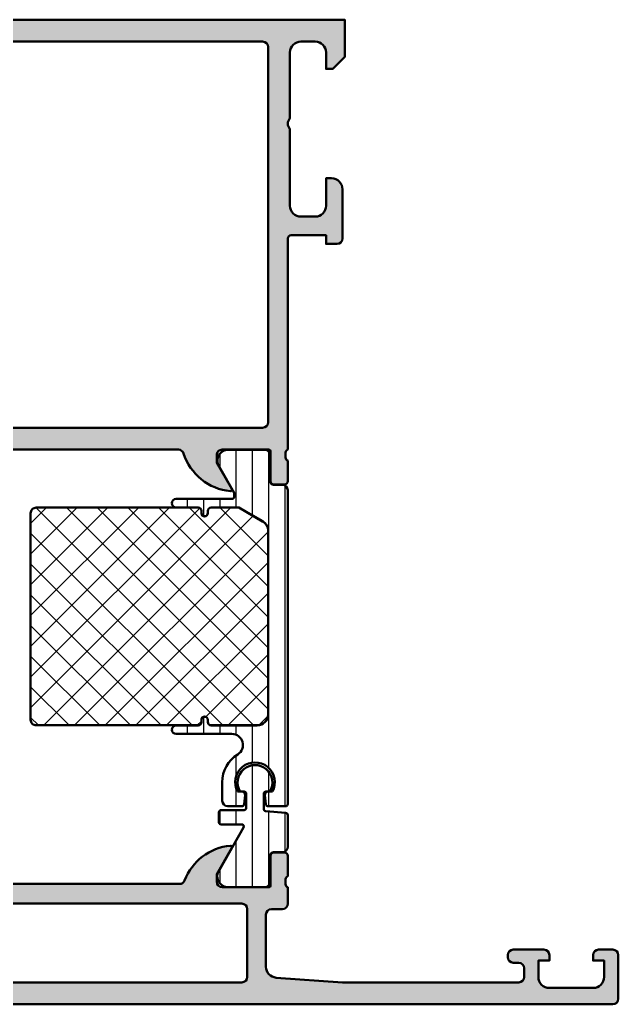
# Model space of a CAD drawing. Extents: x -25 to 78, y 0 to 90.
# Drawn here: x 23.3 to 78, y 0 to 90 of the extents above; entities that cross this region are included whole.
import ezdxf

# ---------------------------------------------------------------- set-up
doc = ezdxf.new("R2010")
doc.units = 0
for name, color, linetype, lineweight in [('0S-Alu contour', 7, 'Continuous', 50), ('0S-Alu hatch', 252, 'Continuous', 25), ('0S-Plastic contour', 254, 'Continuous', 50), ('0S-Plastic hatch', 253, 'Continuous', 25), ('0S-PT contour', 91, 'Continuous', 50), ('0S-PT hatch', 103, 'Continuous', 25)]:
    doc.layers.add(name, color=color, linetype=linetype, lineweight=lineweight)
pattern_1 = [(90, (0, 0), (-1.4859, 0), [])]

# ---------------------------------------------------------------- blocks, each defined once
blk = doc.blocks.new('284173__9B330F07_7492_4CFC_B1E2_F77902ED2504___CAA723C9_DB02_4C46_8A7D_2B7DDA96BD72_')
at = {"layer": '0S-Plastic hatch'}
h = blk.add_hatch(dxfattribs=at)
h.set_pattern_fill('ANSI31', color=256, scale=0.4680000000000001, angle=45, style=0)
h.set_pattern_definition(pattern_1)
edge = h.paths.add_edge_path()
edge.add_line((47.79999999999994, 17.2925027513375), (47.79999999999994, 14.40999710558556))
edge.add_ellipse((47.29999999999995, 14.40999710558556), major_axis=(-0.4999999999999929, 0), ratio=1, start_angle=90.00000746561699, end_angle=180, ccw=False)
edge.add_line((47.30000006514975, 13.90999710558557), (46.48966863044657, 13.9099969999997))
edge.add_arc((46.48966866953645, 13.60999699999971), 0.299999999999998, 90.00000746561778, 180.0079247372927)
edge.add_line((46.18966867240602, 13.60995550617241), (46.19000061706392, 11.20999861701067))
edge.add_ellipse((45.6900046396253, 11.20999597743831), major_axis=(-0.499995977445583, 0), ratio=1, start_angle=89.99999825987311, end_angle=180.0003024757487, ccw=False)
edge.add_line((45.69000462443995, 10.70999999999273), (42.21346050190047, 10.71000010558556))
edge.add_ellipse((42.35577115089183, 11.69981818030841), major_axis=(-0.9999960709244804, 0), ratio=1, start_angle=-32.727016099840796, end_angle=81.81839194809982, ccw=False)
edge.add_line((41.51451850190048, 12.24045310558557), (43.76098871630721, 16.15036743468039))
edge.add_arc((43.58757429815561, 16.25000397204064), 0.1999999999999935, 330.1201598161723, 450.000000000002)
edge.add_line((43.5875742981556, 16.45000397204064), (41.70000915527373, 16.45000397204064))
edge.add_ellipse((41.70042670123105, 16.65042607985341), major_axis=(-0.2004225427558987, 0), ratio=1, start_angle=0.11718043726227734, end_angle=89.88063399413869, ccw=False)
edge.add_line((41.50000457763666, 16.65001617907147), (41.50000457763666, 17.5500100755563))
edge.add_ellipse((41.70040574710876, 17.54962112809776), major_axis=(-0.2004015469149592, 0), ratio=1, start_angle=270.11338761319985, end_angle=359.88879795510456, ccw=False)
edge.add_line((41.70000915527516, 17.75002228258751), (43.80000762939484, 17.75002228258752))
edge.add_arc((43.7996424129591, 17.95038447571358), 0.2003625259806083, 270.1044375531909, 359.8911908903211)
edge.add_line((44.00000457763666, 17.95000397203345), (44.00000457763666, 19.25002418993616))
edge.add_arc((43.79960340816454, 19.24963524247763), 0.2004015469149877, 0.1112020448954639, 89.88661238628418)
edge.add_line((43.79999999999994, 19.45003639696741), (43.4450042724609, 19.4500363969674))
edge.add_ellipse((44.80000381469722, 20.28088955142358), major_axis=(-1.589446672188279, 0), ratio=1, start_angle=148.4843750062555, end_angle=31.515624993744723, ccw=False)
edge.add_line((46.15500335693353, 19.45003639696741), (45.80000762939576, 19.4500363969674))
edge.add_arc((45.8004070419534, 19.2496324218617), 0.2004043731273285, 90.11419246312146, 179.8879931054816)
edge.add_line((45.60000305175776, 19.25002418993565), (45.60000305175775, 17.85002838609976))
edge.add_arc((45.80040425744562, 17.8504173545013), 0.2004015831713055, 180.1112080124933, 269.8844207674503)
edge.add_line((45.79999999999991, 17.6500161790719), (47.6000030517578, 17.49251495836876))
edge.add_ellipse((47.59959598875195, 17.29211097759328), major_axis=(-0.2004043941907276, 0), ratio=1, start_angle=180.112008503885, end_angle=269.8836202750806, ccw=False)
at = {"layer": '0S-Plastic contour', "color": 7}
for points in [[(43.79999999999994, 19.45003639696741), (43.4450042724609, 19.4500363969674)], [(44.00000457763666, 17.95000397203345), (44.00000457763666, 19.25002418993616)], [(45.60000305175776, 19.25002418993565), (45.60000305175775, 17.85002838609976)], [(46.15500335693353, 19.45003639696741), (45.80000762939576, 19.4500363969674)], [(41.50000457763666, 16.65001617907147), (41.50000457763666, 17.5500100755563)], [(41.70000915527516, 17.75002228258751), (43.80000762939484, 17.75002228258752)], [(45.79999999999991, 17.6500161790719), (47.6000030517578, 17.49251495836876)], [(47.79999999999994, 17.2925027513375), (47.79999999999994, 14.40999710558556)], [(43.5875742981556, 16.45000397204064), (41.70000915527373, 16.45000397204064)], [(41.51451850190048, 12.24045310558557), (43.76098871630721, 16.15036743468039)], [(46.18966867240602, 13.60995550617241), (46.19000061706392, 11.20999861701067)], [(47.30000006514975, 13.90999710558557), (46.48966863044657, 13.9099969999997)], [(45.69000462443995, 10.70999999999273), (42.21346050190047, 10.71000010558556)]]:
    blk.add_lwpolyline(points, dxfattribs=at)
at = {"layer": '0S-Plastic contour', "color": 7, "extrusion": (0, 0, -1)}
for centre, radius, start, end in [((-44.80000381469722, 20.28088955142358), 1.589446672188279, 328.4843750062553, 211.5156249937445), ((-41.70040574710876, 17.54962112809776), 0.2004015469149592, 0.1112020448954639, 89.88661238680017), ((-47.59959598875195, 17.29211097759328), 0.2004043941907276, 90.11637972491937, 179.887991496115), ((-41.70042670123105, 16.65042607985341), 0.2004225427558987, 270.1193660058613, 359.8828195627377), ((-47.29999999999995, 14.40999710558556), 0.4999999999999929, 180, 269.999992534383), ((-42.35577115089183, 11.69981818030841), 0.9999960709244804, 278.1816080519002, 32.72701609984075), ((-45.6900046396253, 11.20999597743831), 0.499995977445583, 179.9996975242513, 270.0000017401269)]:
    blk.add_arc(centre, radius, start, end, dxfattribs=at)
at = {"layer": '0S-Plastic contour', "color": 7}
for centre, radius, start, end in [((43.79960340816454, 19.24963524247763), 0.2004015469149877, 0.1112020448954639, 89.88661238628418), ((45.8004070419534, 19.2496324218617), 0.2004043731273285, 90.11419246312146, 179.8879931054816), ((43.7996424129591, 17.95038447571358), 0.2003625259806083, 270.1044375531909, 359.8911908903211), ((45.80040425744562, 17.8504173545013), 0.2004015831713055, 180.1112080124933, 269.8844207674503), ((43.58757429815561, 16.25000397204064), 0.1999999999999935, 330.1201598161723, 90.00000000000205), ((46.48966866953645, 13.60999699999971), 0.299999999999998, 90.00000746561778, 180.0079247372927)]:
    blk.add_arc(centre, radius, start, end, dxfattribs=at)
blk = doc.blocks.new('284173__86C3572D_6ACA_4B55_A363_6A14E404DD5A___06D20EFA_C07A_4F88_986D_29010AA1E408_')
at = {"layer": '0S-Plastic hatch'}
h = blk.add_hatch(dxfattribs=at)
h.set_pattern_fill('ANSI31', color=256, scale=0.4680000000000001, angle=45, style=0)
h.set_pattern_definition(pattern_1)
edge = h.paths.add_edge_path()
edge.add_line((47.78999998507146, 46.99000310449058), (47.79000610351874, 18.30004734254788))
edge.add_ellipse((47.60000610351872, 18.3000473020283), major_axis=(-0.1900000000000305, 0), ratio=1, start_angle=90, end_angle=180.0000122241783, ccw=False)
edge.add_line((47.60000610351872, 18.11004730202827), (45.97399073203744, 18.11004730202826))
edge.add_ellipse((45.97399073203742, 18.30004730202848), major_axis=(-0.1900000000002251, 0), ratio=1, start_angle=5.000156552661679, end_angle=90.00000000000432, ccw=False)
edge.add_line((45.78471378464723, 18.2834871937337), (45.71110971013391, 19.12475914023122))
edge.add_ellipse((46.00000610351865, 19.15003509499692), major_axis=(-0.2900000000000478, 0), ratio=1, start_angle=-89.99999999998312, end_angle=5.000156552662702, ccw=False)
edge.add_line((46.00000610351856, 19.44003509499696), (46.39258612430714, 19.44003509499708))
edge.add_arc((44.79994680596792, 20.30003509597376), 1.80999999999997, 331.63165647676, 568.36834352324)
edge.add_line((43.20730748762871, 19.44003509499708), (43.60000610351875, 19.44003509499702))
edge.add_ellipse((43.60000610351871, 19.15003509499695), major_axis=(-0.2900000000000702, 0), ratio=1, start_angle=174.9998434473528, end_angle=269.999999999993, ccw=False)
edge.add_line((43.88890249690349, 19.12475914023133), (43.81529842239, 18.28348719373349))
edge.add_ellipse((43.62602147500004, 18.30004730202828), major_axis=(-0.1899999999999886, 0), ratio=1, start_angle=90, end_angle=174.9998434473278, ccw=False)
edge.add_line((43.62602147500004, 18.11004730202829), (42.30000610351561, 18.11004730202828))
edge.add_ellipse((42.3000061035156, 18.60004730202844), major_axis=(-0.4900000000001619, 0), ratio=1, start_angle=0.0019986047810789387, end_angle=90.0000000000008, ccw=False)
edge.add_line((41.81000610381356, 18.60003020973385), (41.80994680778689, 20.29993080131216))
edge.add_ellipse((44.79994680596007, 20.30003509597828), major_axis=(-2.989999999992141, 0), ratio=1, start_angle=-58.21166935647409, end_angle=0.0019985431425766365, ccw=False)
edge.add_arc((42.69281605382139, 23.70003509499714), 1.009999999999953, 301.7883306436115, 449.9999999999992)
edge.add_line((42.69281605382141, 24.7100350949971), (37.6000091552734, 24.7100350949971))
edge.add_ellipse((37.6000091552734, 25.10002899148151), major_axis=(-0.3899938964844125, 0), ratio=1, start_angle=-90, end_angle=90, ccw=False)
edge.add_line((37.6000091552734, 25.49002288796592), (39.60001220703098, 25.49002288796583))
edge.add_arc((39.60001220703099, 25.80002288796601), 0.3100000000001799, 269.9999999999987, 360)
edge.add_line((39.91001220703117, 25.80002288796601), (39.91001220703119, 26.00002288796583))
edge.add_ellipse((40.20000762939447, 26.00002288796583), major_axis=(-0.2899954223632832, 0), ratio=1, start_angle=180, end_angle=360, ccw=False)
edge.add_line((40.49000305175775, 26.00002288796583), (40.49000305175775, 25.80002288796595))
edge.add_arc((40.80000305175775, 25.80002288796594), 0.3100000000000023, 180, 269.9999999999973)
edge.add_line((40.80000305175774, 25.49002288796594), (45.00000498066095, 25.49002288796572))
edge.add_arc((45.00000498066099, 26.5000228879658), 1.010000000000083, 269.9999999999972, 360.0000430542398)
edge.add_line((46.01000498066079, 26.50002364691843), (46.00999237079425, 43.27920799999862))
edge.add_arc((44.99991743033604, 43.27920724089821), 1.010074940458488, 4.30627041987e-05, 60.00506637501608)
edge.add_line((45.50487754883831, 44.15400245354195), (43.32889972118407, 45.41004730202833))
edge.add_line((43.32889972118407, 45.41004730202833), (40.80000305175789, 45.41004730202845))
edge.add_arc((40.80000305175788, 45.10004730202832), 0.3100000000001302, 89.99999999999739, 180)
edge.add_line((40.49000305175775, 45.10004730202832), (40.49000305175776, 44.90004730202845))
edge.add_ellipse((40.20000762939448, 44.90004730202843), major_axis=(-0.2899954223632832, 0), ratio=1, start_angle=0, end_angle=180, ccw=False)
edge.add_line((39.9100122070312, 44.90004730202842), (39.91001220703119, 45.10004730202823))
edge.add_arc((39.6000122070312, 45.10004730202823), 0.3099999999999881, 0, 89.99999999999606)
edge.add_line((39.60001220703122, 45.41004730202822), (37.60000915527335, 45.41004730202833))
edge.add_ellipse((37.60000915527337, 45.80004119851269), major_axis=(-0.3899938964843628, 0), ratio=1, start_angle=-90.0000000000021, end_angle=89.9999999999979, ccw=False)
edge.add_line((37.60000915527339, 46.19003509499705), (42.69999694824213, 46.19003509499708))
edge.add_arc((42.69999694824213, 46.40003509499706), 0.2099999999999795, 270, 360)
edge.add_line((42.90999694824211, 46.40003509499706), (42.90999694824213, 46.76250710081645))
edge.add_line((42.90999694824213, 46.76250710081645), (41.52305944591093, 49.16475365105038))
edge.add_ellipse((42.35577115089184, 49.70018192526987), major_axis=(-0.9899960709244691, 0), ratio=1, start_angle=-81.7771036411026, end_angle=32.74075698837851, ccw=False)
edge.add_line((42.21417750381578, 50.67999999999273), (45.69000463962505, 50.67999999999969))
edge.add_ellipse((45.69000463962505, 50.19000402255412), major_axis=(-0.4899959774455738, 0), ratio=1, start_angle=179.9920751942274, end_angle=269.9999999999992, ccw=False)
edge.add_line((46.18000061238363, 50.18993624927358), (46.17966866963184, 47.79004587697786))
edge.add_arc((46.48966866668182, 47.79000300000792), 0.310000000015195, 179.9920752599478, 269.9999999971923)
edge.add_line((46.48966866666663, 47.48000299999272), (47.29999998507147, 47.48000299999271))
edge.add_ellipse((47.29999998507147, 46.99000299999272), major_axis=(-0.490000000000002, 0), ratio=1, start_angle=180.0000121943268, end_angle=270, ccw=False)
at = {"layer": '0S-Plastic contour', "color": 7}
for points in [[(42.21417750381578, 50.67999999999273), (45.69000463962505, 50.67999999999969)], [(46.18000061238363, 50.18993624927358), (46.17966866963184, 47.79004587697786)], [(42.90999694824211, 46.40003509499706), (42.90999694824213, 46.76250710081645), (41.52305944591093, 49.16475365105038)], [(46.48966866666663, 47.48000299999272), (47.29999998507147, 47.48000299999271)], [(47.78999998507146, 46.99000310449058), (47.79000610351874, 18.30004734254788)], [(37.60000915527339, 46.19003509499705), (42.69999694824213, 46.19003509499708)], [(39.60001220703122, 45.41004730202822), (37.60000915527335, 45.41004730202833)], [(39.9100122070312, 44.90004730202842), (39.91001220703119, 45.10004730202823)], [(40.49000305175775, 45.10004730202832), (40.49000305175776, 44.90004730202845)], [(45.50487754883831, 44.15400245354195), (43.32889972118407, 45.41004730202833), (40.80000305175789, 45.41004730202845)], [(46.01000498066079, 26.50002364691843), (46.00999237079425, 43.27920799999862)], [(37.6000091552734, 25.49002288796592), (39.60001220703098, 25.49002288796583)], [(39.91001220703117, 25.80002288796601), (39.91001220703119, 26.00002288796583)], [(40.49000305175775, 26.00002288796583), (40.49000305175775, 25.80002288796595)], [(40.80000305175774, 25.49002288796594), (45.00000498066095, 25.49002288796572)], [(42.69281605382141, 24.7100350949971), (37.6000091552734, 24.7100350949971)], [(41.81000610381356, 18.60003020973385), (41.80994680778689, 20.29993080131216)], [(43.20730748762871, 19.44003509499708), (43.60000610351875, 19.44003509499702)], [(43.88890249690349, 19.12475914023133), (43.81529842239, 18.28348719373349)], [(45.78471378464723, 18.2834871937337), (45.71110971013391, 19.12475914023122)], [(46.00000610351856, 19.44003509499696), (46.39258612430714, 19.44003509499708)], [(43.62602147500004, 18.11004730202829), (42.30000610351561, 18.11004730202828)], [(47.60000610351872, 18.11004730202827), (45.97399073203744, 18.11004730202826)]]:
    blk.add_lwpolyline(points, dxfattribs=at)
at = {"layer": '0S-Plastic contour', "color": 7, "extrusion": (0, 0, -1)}
for centre, radius, start, end in [((-42.35577115089184, 49.70018192526987), 0.9899960709244693, 327.2592430116215, 81.7771036411027), ((-45.69000463962505, 50.19000402255412), 0.4899959774455738, 90.00000000000082, 180.0079248057727), ((-47.29999998507147, 46.99000299999272), 0.490000000000002, 90, 179.9999878056732), ((-37.60000915527337, 45.80004119851269), 0.3899938964843628, 270.0000000000021, 90.00000000000207), ((-40.20000762939448, 44.90004730202843), 0.2899954223632832, 180, 0), ((-40.20000762939447, 26.00002288796583), 0.2899954223632832, 0, 180), ((-37.6000091552734, 25.10002899148151), 0.3899938964844125, 270, 90), ((-44.79994680596007, 20.30003509597828), 2.989999999992141, 359.9980014568574, 58.21166935647415), ((-43.60000610351871, 19.15003509499695), 0.2900000000000702, 90.000000000007, 185.0001565526472), ((-46.00000610351865, 19.15003509499692), 0.2900000000000478, 354.9998434473373, 89.99999999998316), ((-42.3000061035156, 18.60004730202844), 0.4900000000001619, 269.9999999999992, 359.9980013952189), ((-43.62602147500004, 18.30004730202828), 0.1899999999999886, 185.0001565526723, 270), ((-45.97399073203742, 18.30004730202848), 0.1900000000002251, 269.9999999999957, 354.9998434473383), ((-47.60000610351872, 18.3000473020283), 0.1900000000000305, 179.9999877758217, 270)]:
    blk.add_arc(centre, radius, start, end, dxfattribs=at)
at = {"layer": '0S-Plastic contour', "color": 7}
for centre, radius, start, end in [((46.48966866668182, 47.79000300000792), 0.310000000015195, 179.9920752599478, 269.9999999971923), ((42.69999694824213, 46.40003509499706), 0.2099999999999795, 270, 0), ((39.6000122070312, 45.10004730202823), 0.3099999999999881, 0, 89.99999999999606), ((40.80000305175788, 45.10004730202832), 0.3100000000001302, 89.99999999999739, 180), ((44.99991743033604, 43.27920724089821), 1.010074940458488, 4.30627041987e-05, 60.00506637501608), ((45.00000498066099, 26.5000228879658), 1.010000000000083, 269.9999999999972, 4.3054239785e-05), ((39.60001220703099, 25.80002288796601), 0.3100000000001799, 269.9999999999987, 0), ((40.80000305175775, 25.80002288796594), 0.3100000000000023, 180, 269.9999999999973), ((42.69281605382139, 23.70003509499714), 1.009999999999953, 301.7883306436115, 89.9999999999992), ((44.79994680596792, 20.30003509597376), 1.80999999999997, 331.63165647676, 208.36834352324)]:
    blk.add_arc(centre, radius, start, end, dxfattribs=at)
blk = doc.blocks.new('439400__21BD9A2E_CFB2_43DC_9EB6_DF78D86039D3_')
at = {"layer": '0S-PT hatch'}
h = blk.add_hatch(dxfattribs=at)
h.set_pattern_fill('ANSI37', color=256, scale=0.625, angle=90, style=0)
h.set_pattern_definition([(135, (0, 0), (-1.403165018917055, -1.403165018917055), []), (225, (0, 0), (1.403165018917055, -1.403165018917055), [])])
edge = h.paths.add_edge_path()
edge.add_line((24.30001373236641, 44.90002398408535), (24.30001373236628, 26.00004620592361))
edge.add_arc((24.80003705086764, 26.00004620592361), 0.5000233185013557, 180, 270.0000000000008)
edge.add_line((24.80003705086764, 25.50002288742225), (39.60001220703123, 25.50002288796606))
edge.add_arc((39.60001220703123, 25.80002288796602), 0.2999999999999545, 270, 360)
edge.add_line((39.90001220703119, 25.80002288796602), (39.90001220703119, 26.00002288796603))
edge.add_ellipse((40.20000762939441, 26.00002288796608), major_axis=(-0.2999954223632244, 0), ratio=1, start_angle=180, end_angle=360, ccw=False)
edge.add_line((40.50000305175763, 26.00002288796612), (40.50000305175775, 25.80002288796583))
edge.add_arc((40.8000030517578, 25.800022887966), 0.300000000000054, 180, 270)
edge.add_line((40.8000030517578, 25.50002288796595), (45.00000498066109, 25.50002288796595))
edge.add_arc((45.00000498066109, 26.50002288796594), 0.9999999999999928, 270, 360.0000619442053)
edge.add_line((46.0000049806605, 26.50002396909628), (45.99999237079415, 43.27920799248372))
edge.add_arc((44.99991743033624, 43.27920724089852), 1.000074940458196, 4.30627041987e-05, 60.00506637501754)
edge.add_line((45.49987831464019, 44.14534175741341), (43.32622070312494, 45.40004730202844))
edge.add_line((43.32622070312494, 45.40004730202844), (40.80000305175782, 45.40004730202844))
edge.add_arc((40.80000305175782, 45.10004730202838), 0.3000000000000682, 90, 180)
edge.add_line((40.50000305175775, 45.10004730202838), (40.50000305175775, 44.90004730202844))
edge.add_ellipse((40.20000762939441, 44.90004730202844), major_axis=(-0.2999954223633381, 0), ratio=1, start_angle=0, end_angle=180, ccw=False)
edge.add_line((39.90001220703108, 44.90004730202844), (39.90001220703108, 45.10004730202846))
edge.add_arc((39.6000122070311, 45.10004730202846), 0.2999999999999758, 0, 89.99999999789388)
edge.add_line((39.60001220704213, 45.40004730202844), (24.80003705086771, 45.40004730257225))
edge.add_arc((24.8000370508677, 44.90002398407095), 0.5000233185012988, 89.9999999999992, 180)
at = {"layer": '0S-PT contour', "color": 7}
for points in [[(39.60001220704213, 45.40004730202844), (24.80003705086771, 45.40004730257225)], [(39.90001220703108, 44.90004730202844), (39.90001220703108, 45.10004730202846)], [(40.50000305175775, 45.10004730202838), (40.50000305175775, 44.90004730202844)], [(45.49987831464019, 44.14534175741341), (43.32622070312494, 45.40004730202844), (40.80000305175782, 45.40004730202844)], [(24.30001373236641, 44.90002398408535), (24.30001373236628, 26.00004620592361)], [(46.0000049806605, 26.50002396909628), (45.99999237079415, 43.27920799248372)], [(24.80003705086764, 25.50002288742225), (39.60001220703123, 25.50002288796606)], [(39.90001220703119, 25.80002288796602), (39.90001220703119, 26.00002288796603)], [(40.50000305175763, 26.00002288796612), (40.50000305175775, 25.80002288796583)], [(40.8000030517578, 25.50002288796595), (45.00000498066109, 25.50002288796595)]]:
    blk.add_lwpolyline(points, dxfattribs=at)
for centre, radius, start, end in [((24.8000370508677, 44.90002398407095), 0.5000233185012988, 89.9999999999992, 180), ((39.6000122070311, 45.10004730202846), 0.2999999999999758, 0, 89.99999999789388), ((40.80000305175782, 45.10004730202838), 0.3000000000000682, 90, 180), ((44.99991743033624, 43.27920724089852), 1.000074940458196, 4.30627041987e-05, 60.00506637501754), ((45.00000498066109, 26.50002288796594), 0.9999999999999928, 270, 6.19442052744e-05), ((24.80003705086764, 26.00004620592361), 0.5000233185013557, 180, 270.0000000000008), ((39.60001220703123, 25.80002288796602), 0.2999999999999545, 270, 0), ((40.8000030517578, 25.800022887966), 0.300000000000054, 180, 270)]:
    blk.add_arc(centre, radius, start, end, dxfattribs=at)
at = {"layer": '0S-PT contour', "color": 7, "extrusion": (0, 0, -1)}
for centre, radius, start, end in [((-40.20000762939441, 44.90004730202844), 0.2999954223633381, 180, 0), ((-40.20000762939441, 26.00002288796608), 0.2999954223632244, 0, 180)]:
    blk.add_arc(centre, radius, start, end, dxfattribs=at)
blk = doc.blocks.new('438530__7A42FA46_AE3C_4CB7_B7C1_991EA331A77B_')
at = {"layer": '0S-Alu hatch'}
h = blk.add_hatch(color=256, dxfattribs=at)
edge = h.paths.add_edge_path()
edge.add_arc((-3.499996948242596, 10.29999999999838), 0.5, 269.9999999999984, 360)
edge.add_line((-2.999996948242596, 10.29999999999838), (-2.99999694824271, 12.4999999999983))
edge.add_arc((-3.078833394785746, 12.76752059199157), 0.278895056327579, 286.4198764194819, 361.1645893740928)
edge.add_line((-2.799995948242554, 12.77318899998993), (-2.799995948242553, 13.22678299998993))
edge.add_arc((-3.078864043885744, 13.23244365946699), 0.2789255417371719, 358.8371299271131, 433.5754054446265)
edge.add_line((-2.999996948242483, 13.49998699998993), (-2.999996948242596, 15.37999799999834))
edge.add_ellipse((-2.699996948242585, 15.37999799999836), major_axis=(-0.3000000000000114, 0), ratio=1, start_angle=270, end_angle=360, ccw=False)
edge.add_line((-2.699996948242585, 15.67999799999837), (-1.720022629199661, 15.67999799999837))
edge.add_ellipse((-1.720022629199661, 15.37999799999842), major_axis=(-0.2999999999999545, 0), ratio=1, start_angle=180, end_angle=270, ccw=False)
edge.add_line((-1.420022629199706, 15.37999799999842), (-1.420022629199706, 12.61999999999836))
edge.add_arc((-1.300022629199759, 12.61999999999836), 0.1199999999999477, 180, 270)
edge.add_line((-1.300022629199759, 12.49999999999842), (3.000003051757346, 12.49999999999842))
edge.add_arc((3.000003051757346, 12.99999999999847), 0.500000000000057, 270, 360)
edge.add_line((3.500003051757403, 12.99999999999847), (3.500003051757403, 13.69999999999835))
edge.add_line((3.500003051757403, 13.69999999999835), (2.118507594134939, 16.09282032302586))
edge.add_ellipse((2.238122836405636, 16.16188021535004), major_axis=(-0.1381197846483423, 0), ratio=1, start_angle=-95.62257755079389, end_angle=30.000000000002615, ccw=False)
edge.add_ellipse((1.761779810583576, 11.32339113815056), major_axis=(-5.000000000000008, 0), ratio=1, start_angle=198.6222189607481, end_angle=264.37742244920685, ccw=False)
edge.add_line((6.500003051757407, 12.92002525929423), (6.500003051757403, 11.49999999999836))
edge.add_arc((7.000003051757346, 11.49999999999836), 0.4999999999999432, 180, 270)
edge.add_line((7.000003051757346, 10.99999999999842), (37.90568136791986, 10.99999999999841))
edge.add_arc((37.90568136791986, 11.49999999999839), 0.4999999999999716, 270, 338.9376648512806)
edge.add_ellipse((43.03822629293174, 9.523391138150595), major_axis=(-5.000000000000067, 0), ratio=1, start_angle=275.62257755079975, end_angle=338.93766485128066, ccw=False)
edge.add_ellipse((42.5618832671091, 14.36188021535007), major_axis=(-0.1381197846483438, 0), ratio=1, start_angle=149.9999999999981, end_angle=275.6225775507964, ccw=False)
edge.add_line((42.68149850937979, 14.2928203230259), (41.30000305175747, 11.89999999999839))
edge.add_line((41.30000305175747, 11.89999999999839), (41.30000305175747, 11.19999999999843))
edge.add_arc((41.8000030517575, 11.19999999999843), 0.5000000000000285, 180, 270)
edge.add_line((41.8000030517575, 10.6999999999984), (46.10002873271494, 10.6999999999984))
edge.add_arc((46.10002873271494, 10.81999999999815), 0.1199999999997487, 270, 360)
edge.add_line((46.22002873271469, 10.81999999999815), (46.22002873271469, 13.57999799999817))
edge.add_ellipse((46.5200287327147, 13.57999799999817), major_axis=(-0.3000000000000114, 0), ratio=1, start_angle=270, end_angle=360, ccw=False)
edge.add_line((46.5200287327147, 13.87999799999818), (47.50000305175752, 13.87999799999818))
edge.add_ellipse((47.50000305175752, 13.57999799999823), major_axis=(-0.2999999999999545, 0), ratio=1, start_angle=180, end_angle=270, ccw=False)
edge.add_line((47.80000305175747, 13.57999799999823), (47.80000305175747, 11.69998699998962))
edge.add_arc((47.87887014740069, 11.43244365946672), 0.2789255417371328, 106.4245945553666, 181.1628700729022)
edge.add_line((47.60000205175754, 11.42678299998958), (47.60000205175754, 10.97318899998973))
edge.add_arc((47.87883949830046, 10.96752059199135), 0.2788950563273101, 178.8354106259006, 253.5801235805111)
edge.add_line((47.80000305175747, 10.69999999999834), (47.80000305175747, 9.199999999998427))
edge.add_ellipse((47.30000305175744, 9.199999999998427), major_axis=(-0.5000000000000285, 0), ratio=1, start_angle=90, end_angle=180, ccw=False)
edge.add_line((47.30000305175744, 8.6999999999984), (46.30000305175747, 8.6999999999984))
edge.add_arc((46.30000305175747, 8.1999999999984), 0.5, 90, 180)
edge.add_line((45.80000305175746, 8.1999999999984), (45.80000305175746, 3.431119203399664))
edge.add_arc((46.80000305175745, 3.431119203399663), 0.9999999999999857, 180, 265.9143832200255)
edge.add_line((46.72875600176955, 2.433660503568942), (52.80000305175747, 1.999999999998411))
edge.add_line((52.80000305175747, 1.999999999998411), (68.90000305175738, 1.999999999998409))
edge.add_arc((68.90000305175738, 2.499999999998409), 0.5, 270, 360)
edge.add_line((69.40000305175738, 2.499999999998409), (69.40000305175738, 3.299999999998363))
edge.add_arc((68.90000305175738, 3.299999999998363), 0.5, 0, 90)
edge.add_line((68.90000305175738, 3.799999999998363), (68.40000305175738, 3.799999999998363))
edge.add_ellipse((68.40000305175738, 4.299999999998363), major_axis=(-0.5, 0), ratio=1, start_angle=0, end_angle=90, ccw=False)
edge.add_line((67.90000305175738, 4.299999999998363), (67.90000305175738, 4.499999999998382))
edge.add_ellipse((68.40000305175741, 4.499999999998382), major_axis=(-0.5000000000000285, 0), ratio=1, start_angle=270, end_angle=360, ccw=False)
edge.add_line((68.40000305175741, 4.999999999998411), (71.20000305175739, 4.999999999998409))
edge.add_ellipse((71.20000305175739, 4.499999999998466), major_axis=(-0.4999999999999432, 0), ratio=1, start_angle=180, end_angle=270, ccw=False)
edge.add_line((71.70000305175734, 4.499999999998466), (71.70000305175734, 3.999999999998409))
edge.add_line((71.70000305175734, 3.999999999998409), (70.70000305175745, 3.999999999998409))
edge.add_line((70.70000305175745, 3.999999999998409), (70.70000305175734, 2.499999999998543))
edge.add_arc((71.70000305175739, 2.499999999998467), 1.000000000000056, 180, 270)
edge.add_line((71.70000305175739, 1.49999999999841), (75.70000305175736, 1.499999999998408))
edge.add_arc((75.70000305175736, 2.499999999998379), 0.9999999999999712, 270, 360)
edge.add_line((76.70000305175734, 2.499999999998379), (76.70000305175734, 3.999999999998408))
edge.add_line((76.70000305175734, 3.999999999998408), (75.70000305175734, 3.999999999998408))
edge.add_line((75.70000305175734, 3.999999999998408), (75.70000305175734, 4.499999999998408))
edge.add_ellipse((76.20000305175734, 4.499999999998408), major_axis=(-0.5, 0), ratio=1, start_angle=270, end_angle=360, ccw=False)
edge.add_line((76.20000305175734, 4.999999999998408), (77.5000030517574, 4.999999999998407))
edge.add_ellipse((77.5000030517574, 4.499999999998522), major_axis=(-0.4999999999998855, 0), ratio=1, start_angle=180, end_angle=270, ccw=False)
edge.add_line((78.00000305175728, 4.499999999998522), (78.0000030517574, 0.4999999999984226))
edge.add_ellipse((77.5000030517574, 0.4999999999984086), major_axis=(-0.5, 0), ratio=1, start_angle=90, end_angle=180, ccw=False)
edge.add_line((77.5000030517574, -1.5914e-12), (5.500003051757403, -1.5827e-12))
edge.add_ellipse((5.500003051757403, 0.4999999999984141), major_axis=(-0.4999999999999968, 0), ratio=1, start_angle=0, end_angle=90, ccw=False)
edge.add_line((5.000003051757406, 0.4999999999984141), (5.000003051757403, 7.9999999999984))
edge.add_arc((4.500003051757389, 7.999999999998399), 0.5000000000000142, 0, 90)
edge.add_line((4.500003051757389, 8.499999999998414), (-4.49999694824261, 8.499999999998419))
edge.add_ellipse((-4.499996948242596, 8.999999999998405), major_axis=(-0.4999999999999858, 0), ratio=1, start_angle=0, end_angle=89.9999999999983, ccw=False)
edge.add_line((-4.999996948242582, 8.999999999998405), (-4.999996948242596, 9.299999999998374))
edge.add_ellipse((-4.499996948242596, 9.299999999998374), major_axis=(-0.5, 0), ratio=1, start_angle=270, end_angle=360, ccw=False)
edge.add_line((-4.499996948242596, 9.799999999998374), (-3.49999694824261, 9.799999999998386))
edge = h.paths.add_edge_path()
edge.add_line((6.700003051757335, 8.699999999998404), (6.700003051757335, 2.499999999998417))
edge.add_arc((7.200003051757335, 2.499999999998417), 0.5, 180, 270)
edge.add_line((7.200003051757335, 1.999999999998417), (43.60000305175742, 1.999999999998412))
edge.add_arc((43.60000305175742, 2.499999999998412), 0.4999999999999999, 270, 360)
edge.add_line((44.10000305175742, 2.499999999998412), (44.10000305175742, 8.6999999999984))
edge.add_arc((43.60000305175742, 8.6999999999984), 0.5, 0, 90)
edge.add_line((43.60000305175742, 9.1999999999984), (7.200003051757335, 9.199999999998404))
edge.add_arc((7.200003051757335, 8.699999999998404), 0.5, 90, 180)
at = {"layer": '0S-Alu contour', "color": 7}
for points in [[(-2.999996948242483, 13.49998699998993), (-2.999996948242596, 15.37999799999834)], [(-2.699996948242585, 15.67999799999837), (-1.720022629199661, 15.67999799999837)], [(-1.420022629199706, 15.37999799999842), (-1.420022629199706, 12.61999999999836)], [(3.500003051757403, 12.99999999999847), (3.500003051757403, 13.69999999999835), (2.118507594134939, 16.09282032302586)], [(42.68149850937979, 14.2928203230259), (41.30000305175747, 11.89999999999839), (41.30000305175747, 11.19999999999843)], [(46.22002873271469, 10.81999999999815), (46.22002873271469, 13.57999799999817)], [(46.5200287327147, 13.87999799999818), (47.50000305175752, 13.87999799999818)], [(47.80000305175747, 13.57999799999823), (47.80000305175747, 11.69998699998962)], [(-2.799995948242554, 12.77318899998993), (-2.799995948242553, 13.22678299998993)], [(6.500003051757407, 12.92002525929423), (6.500003051757403, 11.49999999999836)], [(-2.999996948242596, 10.29999999999838), (-2.99999694824271, 12.4999999999983)], [(-1.300022629199759, 12.49999999999842), (3.000003051757346, 12.49999999999842)], [(7.000003051757346, 10.99999999999842), (37.90568136791986, 10.99999999999841)], [(47.60000205175754, 11.42678299998958), (47.60000205175754, 10.97318899998973)], [(41.8000030517575, 10.6999999999984), (46.10002873271494, 10.6999999999984)], [(47.80000305175747, 10.69999999999834), (47.80000305175747, 9.199999999998427)], [(-4.999996948242582, 8.999999999998405), (-4.999996948242596, 9.299999999998374)], [(-4.499996948242596, 9.799999999998374), (-3.49999694824261, 9.799999999998386)], [(43.60000305175742, 9.1999999999984), (7.200003051757335, 9.199999999998404)], [(4.500003051757389, 8.499999999998414), (-4.49999694824261, 8.499999999998419)], [(6.700003051757335, 8.699999999998404), (6.700003051757335, 2.499999999998417)], [(44.10000305175742, 2.499999999998412), (44.10000305175742, 8.6999999999984)], [(45.80000305175746, 8.1999999999984), (45.80000305175746, 3.431119203399664)], [(47.30000305175744, 8.6999999999984), (46.30000305175747, 8.6999999999984)], [(5.000003051757406, 0.4999999999984141), (5.000003051757403, 7.9999999999984)], [(68.40000305175741, 4.999999999998411), (71.20000305175739, 4.999999999998409)], [(76.20000305175734, 4.999999999998408), (77.5000030517574, 4.999999999998407)], [(67.90000305175738, 4.299999999998363), (67.90000305175738, 4.499999999998382)], [(68.90000305175738, 3.799999999998363), (68.40000305175738, 3.799999999998363)], [(71.70000305175734, 4.499999999998466), (71.70000305175734, 3.999999999998409), (70.70000305175745, 3.999999999998409), (70.70000305175734, 2.499999999998543)], [(76.70000305175734, 2.499999999998379), (76.70000305175734, 3.999999999998408), (75.70000305175734, 3.999999999998408), (75.70000305175734, 4.499999999998408)], [(78.00000305175728, 4.499999999998522), (78.0000030517574, 0.4999999999984226)], [(69.40000305175738, 2.499999999998409), (69.40000305175738, 3.299999999998363)], [(7.200003051757335, 1.999999999998417), (43.60000305175742, 1.999999999998412)], [(46.72875600176955, 2.433660503568942), (52.80000305175747, 1.999999999998411), (68.90000305175738, 1.999999999998409)], [(71.70000305175739, 1.49999999999841), (75.70000305175736, 1.499999999998408)], [(77.5000030517574, -1.5914e-12), (5.500003051757403, -1.5827e-12)]]:
    blk.add_lwpolyline(points, dxfattribs=at)
at = {"layer": '0S-Alu contour', "color": 7, "extrusion": (0, 0, -1)}
for centre, radius, start, end in [((-2.238122836405636, 16.16188021535004), 0.1381197846483424, 329.9999999999974, 95.6225775507939), ((-1.761779810583576, 11.32339113815056), 5.000000000000008, 95.62257755079312, 161.3777810392519), ((2.699996948242585, 15.37999799999836), 0.3000000000000114, 0, 90), ((1.720022629199661, 15.37999799999842), 0.2999999999999545, 90, 180), ((-43.03822629293174, 9.523391138150595), 5.000000000000067, 21.06233514871936, 84.37742244920022), ((-42.5618832671091, 14.36188021535007), 0.1381197846483438, 84.37742244920359, 210.0000000000019), ((-46.5200287327147, 13.57999799999817), 0.3000000000000114, 0, 90), ((-47.50000305175752, 13.57999799999823), 0.2999999999999545, 90, 180), ((4.499996948242596, 9.299999999998374), 0.5, 0, 90), ((-47.30000305175744, 9.199999999998427), 0.5000000000000285, 180, 270), ((4.499996948242596, 8.999999999998405), 0.4999999999999858, 270.0000000000017, 0), ((-68.40000305175741, 4.499999999998382), 0.5000000000000285, 0, 90), ((-71.20000305175739, 4.499999999998466), 0.4999999999999432, 90, 180), ((-76.20000305175734, 4.499999999998408), 0.5, 0, 90), ((-77.5000030517574, 4.499999999998522), 0.4999999999998855, 90, 180), ((-68.40000305175738, 4.299999999998363), 0.5, 270, 0), ((-5.500003051757403, 0.4999999999984141), 0.4999999999999968, 270, 0), ((-77.5000030517574, 0.4999999999984086), 0.5, 180, 270)]:
    blk.add_arc(centre, radius, start, end, dxfattribs=at)
at = {"layer": '0S-Alu contour', "color": 7}
for centre, radius, start, end in [((-3.078864043885744, 13.23244365946699), 0.2789255417371719, 358.8371299271131, 73.57540544462664), ((-3.078833394785746, 12.76752059199157), 0.278895056327579, 286.4198764194819, 1.164589374092855), ((-1.300022629199759, 12.61999999999836), 0.1199999999999477, 180, 270), ((3.000003051757346, 12.99999999999847), 0.500000000000057, 270, 0), ((7.000003051757346, 11.49999999999836), 0.4999999999999432, 180, 270), ((37.90568136791986, 11.49999999999839), 0.4999999999999716, 270, 338.9376648512806), ((41.8000030517575, 11.19999999999843), 0.5000000000000285, 180, 270), ((46.10002873271494, 10.81999999999815), 0.1199999999997487, 270, 0), ((47.87883949830046, 10.96752059199135), 0.2788950563273101, 178.8354106259006, 253.5801235805111), ((47.87887014740069, 11.43244365946672), 0.2789255417371328, 106.4245945553666, 181.1628700729022), ((-3.499996948242596, 10.29999999999838), 0.5, 269.9999999999984, 0), ((7.200003051757335, 8.699999999998404), 0.5, 90, 180), ((43.60000305175742, 8.6999999999984), 0.5, 0, 90), ((4.500003051757389, 7.999999999998399), 0.5000000000000142, 0, 90), ((46.30000305175747, 8.1999999999984), 0.5, 90, 180), ((68.90000305175738, 3.299999999998363), 0.5, 0, 90), ((46.80000305175745, 3.431119203399663), 0.9999999999999857, 180, 265.9143832200255), ((7.200003051757335, 2.499999999998417), 0.5, 180, 270), ((43.60000305175742, 2.499999999998412), 0.4999999999999999, 270, 0), ((68.90000305175738, 2.499999999998409), 0.5, 270, 0), ((71.70000305175739, 2.499999999998467), 1.000000000000056, 180, 270), ((75.70000305175736, 2.499999999998379), 0.9999999999999712, 270, 0)]:
    blk.add_arc(centre, radius, start, end, dxfattribs=at)
blk = doc.blocks.new('438510__AA817D26_4450_4EFD_9C6D_AEDBDDB25032_')
at = {"layer": '0S-Alu hatch'}
h = blk.add_hatch(color=256, dxfattribs=at)
edge = h.paths.add_edge_path()
edge.add_ellipse((-10.50000000000006, 87.49999999999994), major_axis=(-0.500000000000057, 0), ratio=1, start_angle=180, end_angle=270, ccw=False)
edge.add_line((-10, 87.49999999999994), (-10, 80.69999999999989))
edge.add_arc((-9.50000000000017, 80.69999999999987), 0.4999999999998295, 180, 270.0000000000017)
edge.add_line((-9.500000000000156, 80.20000000000005), (-7, 80.20000000000005))
edge.add_line((-7, 80.20000000000005), (-7, 73.5))
edge.add_ellipse((-7.525026953992664, 73), major_axis=(-0.7250195186467849, 0), ratio=1, start_angle=136.398650048409, end_angle=223.6013499515911, ccw=False)
edge.add_line((-7, 72.5), (-7, 68.5))
edge.add_ellipse((-7.525026953992664, 68), major_axis=(-0.7250195186467849, 0), ratio=1, start_angle=136.398650048409, end_angle=223.6013499515911, ccw=False)
edge.add_line((-7, 67.5), (-7, 54.79999999999995))
edge.add_arc((-6.5, 54.79999999999995), 0.5, 180, 270)
edge.add_line((-6.5, 54.29999999999995), (-3.5, 54.29999999999995))
edge.add_ellipse((-3.5, 53.79999999999995), major_axis=(-0.5, 0), ratio=1, start_angle=180, end_angle=270, ccw=False)
edge.add_line((-3, 53.79999999999995), (-3.000000000000113, 52.49999999999999))
edge.add_ellipse((-3.078836446543121, 52.23247940800685), major_axis=(-0.2788950563274381, 0), ratio=1, start_angle=178.8354106259178, end_angle=253.5801235805157, ccw=False)
edge.add_line((-2.799999000000068, 52.22681100000855), (-2.79999900000007, 51.7732170000085))
edge.add_ellipse((-3.078867095643104, 51.76755634053141), major_axis=(-0.2789255417370161, 0), ratio=1, start_angle=106.4245945553493, end_angle=181.1628700728928, ccw=False)
edge.add_line((-3, 51.50001300000859), (-3.000000000000227, 49.62000200000014))
edge.add_arc((-2.700000000000159, 49.62000200000011), 0.3000000000000682, 180, 270)
edge.add_line((-2.700000000000159, 49.32000200000004), (-1.720025680957178, 49.32000200000004))
edge.add_arc((-1.720025680957178, 49.62000199999999), 0.2999999999999545, 270, 360)
edge.add_line((-1.420025680957223, 49.62000199999999), (-1.420025680957337, 52.37999999999992))
edge.add_ellipse((-1.300025680957276, 52.37999999999992), major_axis=(-0.1200000000000614, 0), ratio=1, start_angle=270, end_angle=360, ccw=False)
edge.add_line((-1.300025680957276, 52.49999999999999), (3, 52.49999999999999))
edge.add_ellipse((3, 51.99999999999999), major_axis=(-0.5, 0), ratio=1, start_angle=180, end_angle=270, ccw=False)
edge.add_line((3.5, 51.99999999999999), (3.5, 51.29999999999995))
edge.add_line((3.5, 51.29999999999995), (2.118504542377579, 48.90717967697251))
edge.add_arc((2.238119784648247, 48.83811978464834), 0.1381197846483142, 149.9999999999941, 275.6225775507941)
edge.add_arc((1.7617767588264, 53.67660886184735), 4.999999999999486, 275.6225775507913, 320.793981443761)
edge.add_ellipse((6.023606274623659, 50.19999999999964), major_axis=(-0.5000000000003734, 0), ratio=1, start_angle=269.9999999999984, end_angle=320.7939814437604, ccw=False)
edge.add_line((6.023606274623674, 50.70000000000002), (37.79999999999985, 50.70000000000003))
edge.add_ellipse((37.79999999999985, 50.19999999999896), major_axis=(-0.5000000000010659, 0), ratio=1, start_angle=197.7484163560687, end_angle=270, ccw=False)
edge.add_arc((43.03822324117364, 51.87660886184664), 4.999999999998878, 197.7484163560688, 264.3774224492055)
edge.add_arc((42.56188021535158, 47.0381197846483), 0.1381197846483463, 264.3774224492008, 389.9999999999985)
edge.add_line((42.68149545762229, 47.10717967697247), (41.29999999999994, 49.49999999999987))
edge.add_line((41.29999999999994, 49.49999999999987), (41.29999999999994, 50.20000000000003))
edge.add_ellipse((41.79999999999983, 50.20000000000003), major_axis=(-0.4999999999998864, 0), ratio=1, start_angle=269.9999999999984, end_angle=360, ccw=False)
edge.add_line((41.79999999999984, 50.69999999999992), (46.10002568095717, 50.6999999999998))
edge.add_ellipse((46.10002568095717, 50.5799999999998), major_axis=(-0.1200000000000045, 0), ratio=1, start_angle=180, end_angle=270, ccw=False)
edge.add_line((46.22002568095718, 50.5799999999998), (46.22002568095717, 47.8200019999998))
edge.add_arc((46.52002568095723, 47.8200019999998), 0.3000000000000682, 180, 270)
edge.add_line((46.52002568095723, 47.52000199999973), (47.49999999999993, 47.52000199999973))
edge.add_arc((47.49999999999993, 47.82000199999974), 0.3000000000000114, 270, 360)
edge.add_line((47.79999999999994, 47.82000199999974), (47.79999999999994, 49.7000130000083))
edge.add_ellipse((47.87886709564313, 49.96755634053117), major_axis=(-0.2789255417370938, 0), ratio=1, start_angle=-1.1628700728896888, end_angle=73.57540544463859, ccw=False)
edge.add_line((47.59999900000002, 49.97321700000824), (47.59999900000003, 50.42681100000835))
edge.add_ellipse((47.87883644654295, 50.43247940800668), major_axis=(-0.2788950563273091, 0), ratio=1, start_angle=-73.58012358051099, end_angle=1.164589374089985, ccw=False)
edge.add_line((47.79999999999995, 50.69999999999969), (47.79999999999995, 69.99999999999999))
edge.add_ellipse((48.09999999999991, 69.99999999999999), major_axis=(-0.2999999999999545, 0), ratio=1, start_angle=270.00000000000273, end_angle=360, ccw=False)
edge.add_line((48.09999999999989, 70.29999999999994), (51.29999999999995, 70.30000000000005))
edge.add_line((51.29999999999995, 70.30000000000005), (51.29999999999995, 69.49999999999999))
edge.add_line((51.29999999999995, 69.49999999999999), (52.29999999999995, 69.49999999999999))
edge.add_arc((52.29999999999995, 69.99999999999999), 0.5, 270, 360)
edge.add_line((52.79999999999995, 69.99999999999999), (52.79999999999995, 74.49999999999999))
edge.add_arc((51.79999999999996, 74.49999999999999), 1, 0, 90)
edge.add_line((51.79999999999996, 75.49999999999999), (51.29999999999995, 75.49999999999999))
edge.add_line((51.29999999999995, 75.49999999999999), (51.29999999999995, 72.99999999999993))
edge.add_ellipse((50.30000000000001, 72.99999999999993), major_axis=(-0.999999999999943, 0), ratio=1, start_angle=90, end_angle=180, ccw=False)
edge.add_line((50.30000000000001, 71.99999999999999), (49, 71.99999999999999))
edge.add_ellipse((49, 72.99999999999999), major_axis=(-1, 0), ratio=1, start_angle=0, end_angle=90, ccw=False)
edge.add_line((48, 72.99999999999999), (48, 79.99999999999999))
edge.add_ellipse((48.52500000000003, 80.49999999999999), major_axis=(-0.7250000000000246, 0), ratio=1, start_angle=-43.60281897270181, end_angle=43.6028189727017, ccw=False)
edge.add_line((48, 80.99999999999999), (48, 86.99999999999999))
edge.add_ellipse((49, 86.99999999999999), major_axis=(-1, 0), ratio=1, start_angle=270, end_angle=360, ccw=False)
edge.add_line((49, 87.99999999999999), (50.29999999999995, 87.99999999999999))
edge.add_ellipse((50.29999999999995, 86.99999999999986), major_axis=(-1.000000000000127, 0), ratio=1, start_angle=180, end_angle=270, ccw=False)
edge.add_line((51.30000000000008, 86.99999999999986), (51.29999999999995, 85.49999999999999))
edge.add_line((51.29999999999995, 85.49999999999999), (51.90000000000009, 85.49999999999999))
edge.add_line((51.90000000000009, 85.49999999999999), (53, 86.60000000000001))
edge.add_line((53, 86.60000000000001), (53, 89.99999999999999))
edge.add_line((53, 89.99999999999999), (-24.50000000000006, 90))
edge.add_arc((-24.50000000000006, 89.50000000000006), 0.4999999999999432, 90, 180)
edge.add_line((-25, 89.50000000000006), (-25, 85.49999999999994))
edge.add_arc((-24.50000000000006, 85.49999999999994), 0.4999999999999432, 180, 270)
edge.add_line((-24.50000000000006, 85), (-23.20000000000005, 85))
edge.add_arc((-23.20000000000005, 85.5), 0.5, 270, 360)
edge.add_line((-22.70000000000004, 85.5), (-22.70000000000004, 86))
edge.add_line((-22.70000000000004, 86), (-23.70000000000004, 86))
edge.add_line((-23.70000000000004, 86), (-23.70000000000004, 87.50000000000007))
edge.add_ellipse((-22.7000000000001, 87.50000000000006), major_axis=(-0.999999999999943, 0), ratio=1, start_angle=270.0000000000008, end_angle=360, ccw=False)
edge.add_line((-22.70000000000012, 88.49999999999999), (-18.7000000000001, 88.49999999999999))
edge.add_ellipse((-18.7000000000001, 87.49999999999994), major_axis=(-1.000000000000056, 0), ratio=1, start_angle=180, end_angle=270, ccw=False)
edge.add_line((-17.70000000000004, 87.49999999999994), (-17.70000000000004, 86))
edge.add_line((-17.70000000000004, 86), (-18.70000000000004, 86))
edge.add_line((-18.70000000000004, 86), (-18.70000000000004, 85.50000000000001))
edge.add_arc((-18.20000000000003, 85.50000000000001), 0.5000000000000142, 180, 270)
edge.add_line((-18.20000000000003, 85), (-16.90000000000009, 85))
edge.add_arc((-16.90000000000009, 85.5), 0.5, 270, 360)
edge.add_line((-16.40000000000009, 85.5), (-16.40000000000009, 87.49999999999994))
edge.add_ellipse((-15.90000000000003, 87.49999999999994), major_axis=(-0.500000000000057, 0), ratio=1, start_angle=270, end_angle=360, ccw=False)
edge.add_line((-15.90000000000003, 88), (-10.50000000000006, 88))
edge = h.paths.add_edge_path()
edge.add_line((-5.300000000000181, 76.80000000000005), (-5.300000000000068, 80.89999999999989))
edge.add_arc((-6.300000000000125, 80.89999999999992), 1.000000000000056, 0, 90)
edge.add_line((-6.300000000000125, 81.89999999999996), (-7.800000000000068, 81.89999999999996))
edge.add_ellipse((-7.800000000000068, 82.39999999999998), major_axis=(-0.5, 0), ratio=1, start_angle=0, end_angle=90, ccw=False)
edge.add_line((-8.300000000000068, 82.39999999999998), (-8.300000000000068, 87.5))
edge.add_ellipse((-7.800000000000068, 87.5), major_axis=(-0.5, 0), ratio=1, start_angle=270, end_angle=360, ccw=False)
edge.add_line((-7.800000000000068, 88), (45.49999999999989, 87.99999999999999))
edge.add_ellipse((45.49999999999989, 87.49999999999999), major_axis=(-0.5, 0), ratio=1, start_angle=180, end_angle=270, ccw=False)
edge.add_line((45.99999999999988, 87.49999999999999), (45.99999999999999, 53.20000000000004))
edge.add_ellipse((45.49999999999993, 53.20000000000004), major_axis=(-0.500000000000057, 0), ratio=1, start_angle=90, end_angle=180, ccw=False)
edge.add_line((45.49999999999993, 52.69999999999999), (5.999999999999886, 52.69999999999999))
edge.add_ellipse((5.999999999999886, 53.19999999999988), major_axis=(-0.4999999999998864, 0), ratio=1, start_angle=0, end_angle=90, ccw=False)
edge.add_line((5.5, 53.19999999999988), (5.5, 53.79999999999994))
edge.add_arc((5, 53.79999999999994), 0.5, 0, 90)
edge.add_line((5, 54.29999999999994), (-0.8000000000000682, 54.29999999999994))
edge.add_ellipse((-0.8000000000000682, 54.80000000000005), major_axis=(-0.5000000000001137, 0), ratio=1, start_angle=0, end_angle=90, ccw=False)
edge.add_line((-1.300000000000181, 54.80000000000019), (-1.299999999999954, 55.60000000000002))
edge.add_arc((-1.799999999999954, 55.60000000000002), 0.5, 0, 90)
edge.add_line((-1.799999999999954, 56.10000000000002), (-4.800000000000068, 56.10000000000002))
edge.add_ellipse((-4.800000000000068, 56.60000000000002), major_axis=(-0.5, 0), ratio=1, start_angle=0, end_angle=90, ccw=False)
edge.add_line((-5.300000000000068, 56.60000000000002), (-5.299999999999954, 64.19999999999993))
edge.add_line((-5.299999999999954, 64.19999999999993), (-4.5, 65))
edge.add_line((-4.5, 65), (-4.5, 76))
edge.add_line((-4.5, 76), (-5.300000000000181, 76.80000000000005))
at = {"layer": '0S-Alu contour', "color": 7}
for points in [[(-25, 89.50000000000006), (-25, 85.49999999999994)], [(51.30000000000008, 86.99999999999986), (51.29999999999995, 85.49999999999999), (51.90000000000009, 85.49999999999999), (53, 86.60000000000001), (53, 89.99999999999999), (-24.50000000000006, 90)], [(-22.70000000000012, 88.49999999999999), (-18.7000000000001, 88.49999999999999)], [(-22.70000000000004, 85.5), (-22.70000000000004, 86), (-23.70000000000004, 86), (-23.70000000000004, 87.50000000000007)], [(-17.70000000000004, 87.49999999999994), (-17.70000000000004, 86), (-18.70000000000004, 86), (-18.70000000000004, 85.50000000000001)], [(-16.40000000000009, 85.5), (-16.40000000000009, 87.49999999999994)], [(-15.90000000000003, 88), (-10.50000000000006, 88)], [(-10, 87.49999999999994), (-10, 80.69999999999989)], [(-8.300000000000068, 82.39999999999998), (-8.300000000000068, 87.5)], [(-7.800000000000068, 88), (45.49999999999989, 87.99999999999999)], [(45.99999999999988, 87.49999999999999), (45.99999999999999, 53.20000000000004)], [(49, 87.99999999999999), (50.29999999999995, 87.99999999999999)], [(48, 80.99999999999999), (48, 86.99999999999999)], [(-24.50000000000006, 85), (-23.20000000000005, 85)], [(-18.20000000000003, 85), (-16.90000000000009, 85)], [(-6.300000000000125, 81.89999999999996), (-7.800000000000068, 81.89999999999996)], [(-9.500000000000156, 80.20000000000005), (-7, 80.20000000000005), (-7, 73.5)], [(-5.300000000000181, 76.80000000000005), (-5.300000000000068, 80.89999999999989)], [(48, 72.99999999999999), (48, 79.99999999999999)], [(-5.300000000000068, 56.60000000000002), (-5.299999999999954, 64.19999999999993), (-4.5, 65), (-4.5, 76), (-5.300000000000181, 76.80000000000005)], [(51.79999999999996, 75.49999999999999), (51.29999999999995, 75.49999999999999), (51.29999999999995, 72.99999999999993)], [(52.79999999999995, 69.99999999999999), (52.79999999999995, 74.49999999999999)], [(-7, 72.5), (-7, 68.5)], [(50.30000000000001, 71.99999999999999), (49, 71.99999999999999)], [(48.09999999999989, 70.29999999999994), (51.29999999999995, 70.30000000000005), (51.29999999999995, 69.49999999999999), (52.29999999999995, 69.49999999999999)], [(47.79999999999995, 50.69999999999969), (47.79999999999995, 69.99999999999999)], [(-7, 67.5), (-7, 54.79999999999995)], [(-1.799999999999954, 56.10000000000002), (-4.800000000000068, 56.10000000000002)], [(-1.300000000000181, 54.80000000000019), (-1.299999999999954, 55.60000000000002)], [(-6.5, 54.29999999999995), (-3.5, 54.29999999999995)], [(5, 54.29999999999994), (-0.8000000000000682, 54.29999999999994)], [(-3, 53.79999999999995), (-3.000000000000113, 52.49999999999999)], [(5.5, 53.19999999999988), (5.5, 53.79999999999994)], [(-2.799999000000068, 52.22681100000855), (-2.79999900000007, 51.7732170000085)], [(-1.420025680957223, 49.62000199999999), (-1.420025680957337, 52.37999999999992)], [(-1.300025680957276, 52.49999999999999), (3, 52.49999999999999)], [(45.49999999999993, 52.69999999999999), (5.999999999999886, 52.69999999999999)], [(-3, 51.50001300000859), (-3.000000000000227, 49.62000200000014)], [(3.5, 51.99999999999999), (3.5, 51.29999999999995), (2.118504542377579, 48.90717967697251)], [(6.023606274623674, 50.70000000000002), (37.79999999999985, 50.70000000000003)], [(41.79999999999984, 50.69999999999992), (46.10002568095717, 50.6999999999998)], [(46.22002568095718, 50.5799999999998), (46.22002568095717, 47.8200019999998)], [(47.59999900000002, 49.97321700000824), (47.59999900000003, 50.42681100000835)], [(42.68149545762229, 47.10717967697247), (41.29999999999994, 49.49999999999987), (41.29999999999994, 50.20000000000003)], [(47.79999999999994, 47.82000199999974), (47.79999999999994, 49.7000130000083)], [(-2.700000000000159, 49.32000200000004), (-1.720025680957178, 49.32000200000004)], [(46.52002568095723, 47.52000199999973), (47.49999999999993, 47.52000199999973)]]:
    blk.add_lwpolyline(points, dxfattribs=at)
for centre, radius, start, end in [((-24.50000000000006, 89.50000000000006), 0.4999999999999432, 90, 180), ((-24.50000000000006, 85.49999999999994), 0.4999999999999432, 180, 270), ((-23.20000000000005, 85.5), 0.5, 270, 0), ((-18.20000000000003, 85.50000000000001), 0.5000000000000142, 180, 270), ((-16.90000000000009, 85.5), 0.5, 270, 0), ((-6.300000000000125, 80.89999999999992), 1.000000000000056, 0, 90), ((-9.50000000000017, 80.69999999999987), 0.4999999999998295, 180, 270.0000000000017), ((51.79999999999996, 74.49999999999999), 1, 0, 90), ((52.29999999999995, 69.99999999999999), 0.5, 270, 0), ((-1.799999999999954, 55.60000000000002), 0.5, 0, 90), ((-6.5, 54.79999999999995), 0.5, 180, 270), ((5, 53.79999999999994), 0.5, 0, 90), ((1.7617767588264, 53.67660886184735), 4.999999999999486, 275.6225775507913, 320.793981443761), ((-2.700000000000159, 49.62000200000011), 0.3000000000000682, 180, 270), ((-1.720025680957178, 49.62000199999999), 0.2999999999999545, 270, 0), ((43.03822324117364, 51.87660886184664), 4.999999999998878, 197.7484163560688, 264.3774224492055), ((2.238119784648247, 48.83811978464834), 0.1381197846483142, 149.9999999999941, 275.6225775507941), ((46.52002568095723, 47.8200019999998), 0.3000000000000682, 180, 270), ((47.49999999999993, 47.82000199999974), 0.3000000000000114, 270, 0), ((42.56188021535158, 47.0381197846483), 0.1381197846483463, 264.3774224492008, 29.99999999999854)]:
    blk.add_arc(centre, radius, start, end, dxfattribs=at)
at = {"layer": '0S-Alu contour', "color": 7, "extrusion": (0, 0, -1)}
for centre, radius, start, end in [((22.7000000000001, 87.50000000000006), 0.999999999999943, 0, 89.9999999999992), ((18.7000000000001, 87.49999999999994), 1.000000000000056, 90, 180), ((15.90000000000003, 87.49999999999994), 0.500000000000057, 0, 90), ((10.50000000000006, 87.49999999999994), 0.500000000000057, 90, 180), ((7.800000000000068, 87.5), 0.5, 0, 90), ((-45.49999999999989, 87.49999999999999), 0.5, 90, 180), ((-49, 86.99999999999999), 1, 0, 90), ((-50.29999999999995, 86.99999999999986), 1.000000000000127, 90, 180), ((7.800000000000068, 82.39999999999998), 0.5, 270, 0), ((-48.52500000000003, 80.49999999999999), 0.7250000000000246, 316.3971810272983, 43.60281897270176), ((7.525026953992664, 73), 0.7250195186467849, 136.3986500484089, 223.601349951591), ((-49, 72.99999999999999), 1, 270, 0), ((-50.30000000000001, 72.99999999999993), 0.999999999999943, 180, 270), ((-48.09999999999991, 69.99999999999999), 0.2999999999999545, 0, 89.99999999999729), ((7.525026953992664, 68), 0.7250195186467849, 136.3986500484089, 223.601349951591), ((4.800000000000068, 56.60000000000002), 0.5, 270, 0), ((3.5, 53.79999999999995), 0.5, 90, 180), ((0.8000000000000682, 54.80000000000005), 0.5000000000001137, 270, 0), ((-5.999999999999886, 53.19999999999988), 0.4999999999998864, 270, 0), ((-45.49999999999993, 53.20000000000004), 0.500000000000057, 180, 270), ((3.078836446543121, 52.23247940800685), 0.2788950563274381, 106.4198764194843, 181.1645893740822), ((1.300025680957276, 52.37999999999992), 0.1200000000000614, 0, 90), ((-3, 51.99999999999999), 0.5, 90, 180), ((3.078867095643104, 51.76755634053141), 0.2789255417370161, 178.8371299271072, 253.5754054446507), ((-6.023606274623659, 50.19999999999964), 0.5000000000003734, 39.2060185562396, 90.0000000000016), ((-37.79999999999985, 50.19999999999896), 0.5000000000010659, 90, 162.2515836439313), ((-41.79999999999983, 50.20000000000003), 0.4999999999998864, 0, 90.0000000000016), ((-46.10002568095717, 50.5799999999998), 0.1200000000000045, 90, 180), ((-47.87883644654295, 50.43247940800668), 0.2788950563273091, 358.83541062591, 73.58012358051106), ((-47.87886709564313, 49.96755634053117), 0.2789255417370938, 286.4245945553614, 1.162870072889672)]:
    blk.add_arc(centre, radius, start, end, dxfattribs=at)
blk = doc.blocks.new('439400__58EA5925_C761_49F2_9548_F4E96FBDF252_')
at = {"layer": '0S-Alu contour', "color": 7}
for name in ['438510__AA817D26_4450_4EFD_9C6D_AEDBDDB25032_', '438530__7A42FA46_AE3C_4CB7_B7C1_991EA331A77B_']:
    blk.add_blockref(name, (0, 0), dxfattribs=at)
at = {"layer": '0S-Plastic contour', "color": 7}
for name in ['284173__86C3572D_6ACA_4B55_A363_6A14E404DD5A___06D20EFA_C07A_4F88_986D_29010AA1E408_', '284173__9B330F07_7492_4CFC_B1E2_F77902ED2504___CAA723C9_DB02_4C46_8A7D_2B7DDA96BD72_']:
    blk.add_blockref(name, (0, 0), dxfattribs=at)
at = {"layer": '0S-PT contour', "color": 7}
blk.add_blockref('439400__21BD9A2E_CFB2_43DC_9EB6_DF78D86039D3_', (0, 0), dxfattribs=at)

msp = doc.modelspace()

# ---------------------------------------------------------------- block references
at = {"layer": '0S-Alu contour', "color": 7}
msp.add_blockref('439400__58EA5925_C761_49F2_9548_F4E96FBDF252_', (0, 0), dxfattribs=at)

doc.saveas('drawing.dxf')
